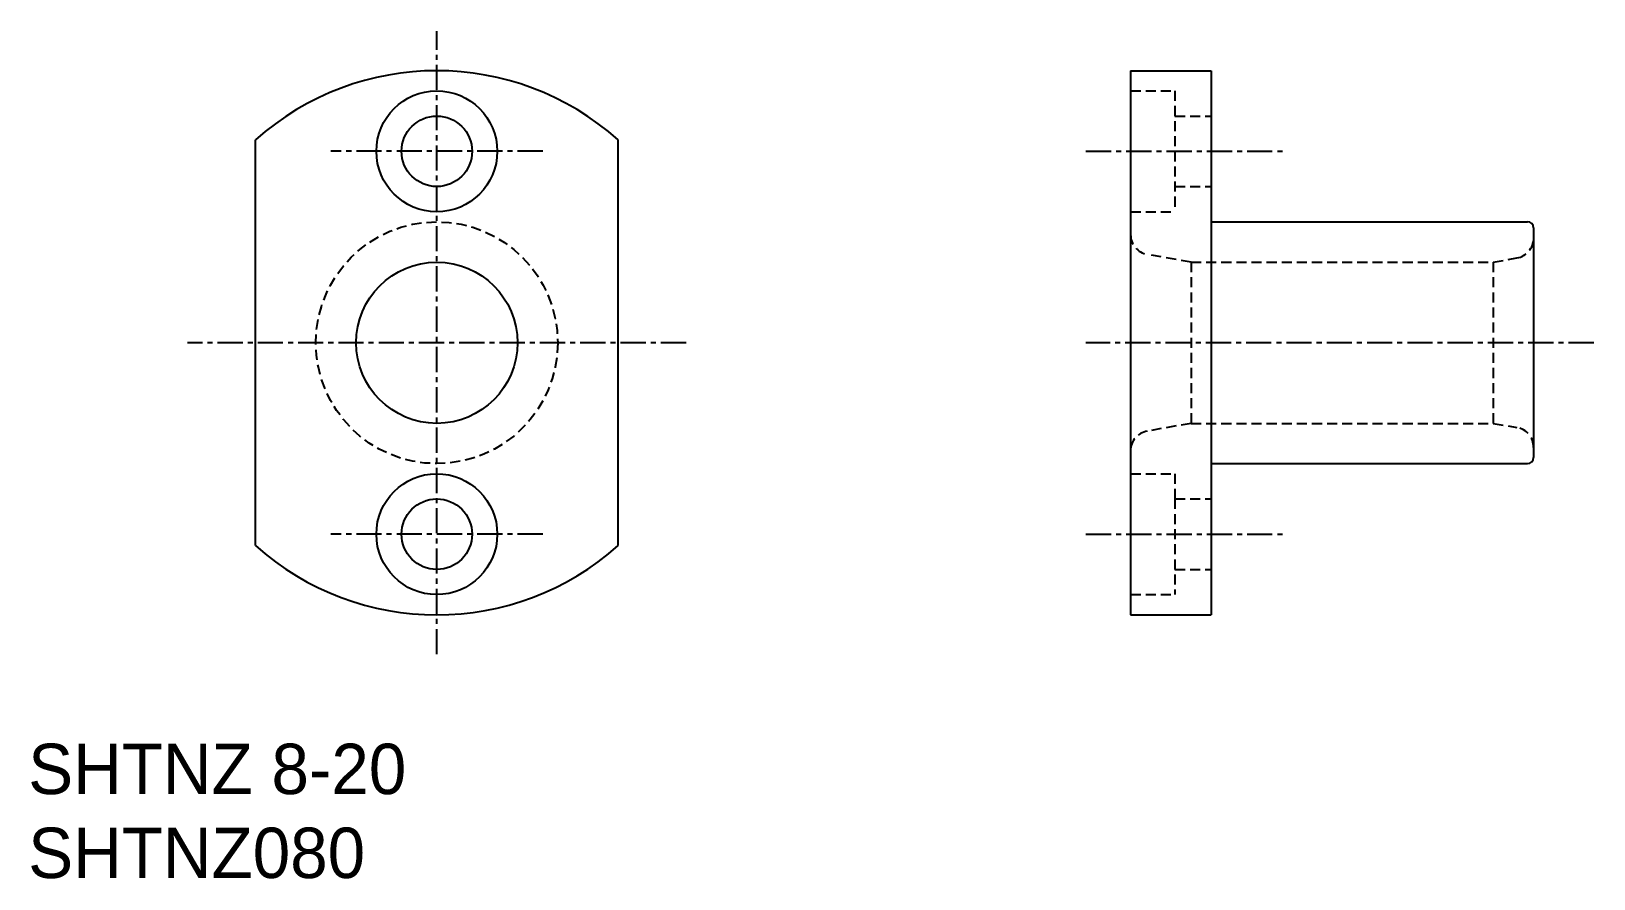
# Model space of a CAD drawing. Extents: x 124.5 to 202, y 70.9 to 113.
import ezdxf

# ---------------------------------------------------------------- set-up
doc = ezdxf.new("R2010")
doc.units = 0
doc.linetypes.add('CENTER', pattern=[2, 1.25, -0.25, 0.25, -0.25])
doc.linetypes.add('DASHED', pattern=[0.75, 0.5, -0.25])
doc.layers.get('0').update_dxf_attribs({"linetype": 'CONTINUOUS'})
doc.layers.add('CENTER', color=1, linetype='CENTER')

msp = doc.modelspace()

# ---------------------------------------------------------------- linework, layer by layer
at = {"color": 7, "linetype": 'CONTINUOUS'}
for p, q in [((179.021, 111.045), (179.021, 84.045)), ((179.021, 111.045), (183.021, 111.045)), ((183.021, 111.045), (183.021, 103.545)), ((135.593, 87.483), (135.593, 107.607)), ((153.593, 87.483), (153.593, 107.607)), ((183.021, 103.545), (198.721, 103.545)), ((183.021, 103.545), (183.021, 91.545)), ((199.021, 103.245), (199.021, 91.845)), ((183.021, 91.545), (198.721, 91.545)), ((183.021, 91.545), (183.021, 89.795)), ((183.021, 89.795), (183.021, 84.045)), ((179.021, 84.045), (183.021, 84.045))]:
    msp.add_line(p, q, dxfattribs=at)
at = {"color": 3, "linetype": 'DASHED'}
for p, q in [((179.021, 110.045), (181.221, 110.045)), ((181.221, 110.045), (181.221, 104.045)), ((181.221, 108.795), (183.021, 108.795)), ((181.221, 105.295), (183.021, 105.295)), ((179.021, 104.045), (181.221, 104.045)), ((182.021, 101.545), (179.847, 101.928)), ((197.021, 101.545), (198.195, 101.752)), ((182.021, 101.545), (197.021, 101.545)), ((182.021, 101.545), (182.021, 93.545)), ((197.021, 101.545), (197.021, 93.545)), ((182.021, 93.545), (179.847, 93.162)), ((182.021, 93.545), (197.021, 93.545)), ((197.021, 93.545), (198.195, 93.338)), ((179.021, 91.045), (181.221, 91.045)), ((181.221, 91.045), (181.221, 89.795)), ((181.221, 89.795), (181.221, 85.045)), ((181.221, 89.795), (183.021, 89.795)), ((181.221, 86.295), (183.021, 86.295)), ((179.021, 85.045), (181.221, 85.045))]:
    msp.add_line(p, q, dxfattribs=at)
at = {"color": 7, "linetype": 'CONTINUOUS'}
for centre, radius in [((144.593, 107.045), 3), ((144.593, 107.045), 1.75), ((144.593, 97.545), 4), ((144.593, 88.045), 3), ((144.593, 88.045), 1.75)]:
    msp.add_circle(centre, radius, dxfattribs=at)
at = {"color": 3, "linetype": 'DASHED'}
msp.add_circle((144.593, 97.545), 6, dxfattribs=at)
at = {"color": 7, "linetype": 'CONTINUOUS'}
for centre, radius, start, end in [((144.593, 97.545), 13.5, 48.18969, 131.81031), ((198.721, 103.245), 0.3, 0, 90), ((198.721, 91.845), 0.3, 270, 0), ((144.593, 97.545), 13.5, 228.18969, 311.81031)]:
    msp.add_arc(centre, radius, start, end, dxfattribs=at)
at = {"color": 3, "linetype": 'DASHED'}
for centre, start, end in [((180.021, 102.913), 180, 260), ((198.021, 102.737), 280, 0), ((180.021, 92.177), 100, 180), ((198.021, 92.353), 0, 80)]:
    msp.add_arc(centre, 1, start, end, dxfattribs=at)
at = {"layer": 'CENTER', "color": 1, "linetype": 'CENTER'}
for p, q in [((144.593, 82.088), (144.593, 113.002)), ((144.593, 82.088), (144.593, 113.002)), ((149.852, 107.045), (139.335, 107.045)), ((176.804, 107.045), (186.694, 107.045)), ((156.959, 97.545), (132.228, 97.545)), ((202.004, 97.545), (176.804, 97.545)), ((202.004, 97.545), (176.804, 97.545)), ((149.852, 88.045), (139.335, 88.045)), ((176.804, 88.045), (186.694, 88.045))]:
    msp.add_line(p, q, dxfattribs=at)

# ---------------------------------------------------------------- texts
at = {"color": 7, "linetype": 'CONTINUOUS'}
for s, p in [('SHTNZ 8-20', (124.316, 75.148)), ('SHTNZ080', (124.316, 70.982))]:
    msp.add_text(s, height=2.5, dxfattribs=at).set_placement(p)

doc.saveas('drawing.dxf')
